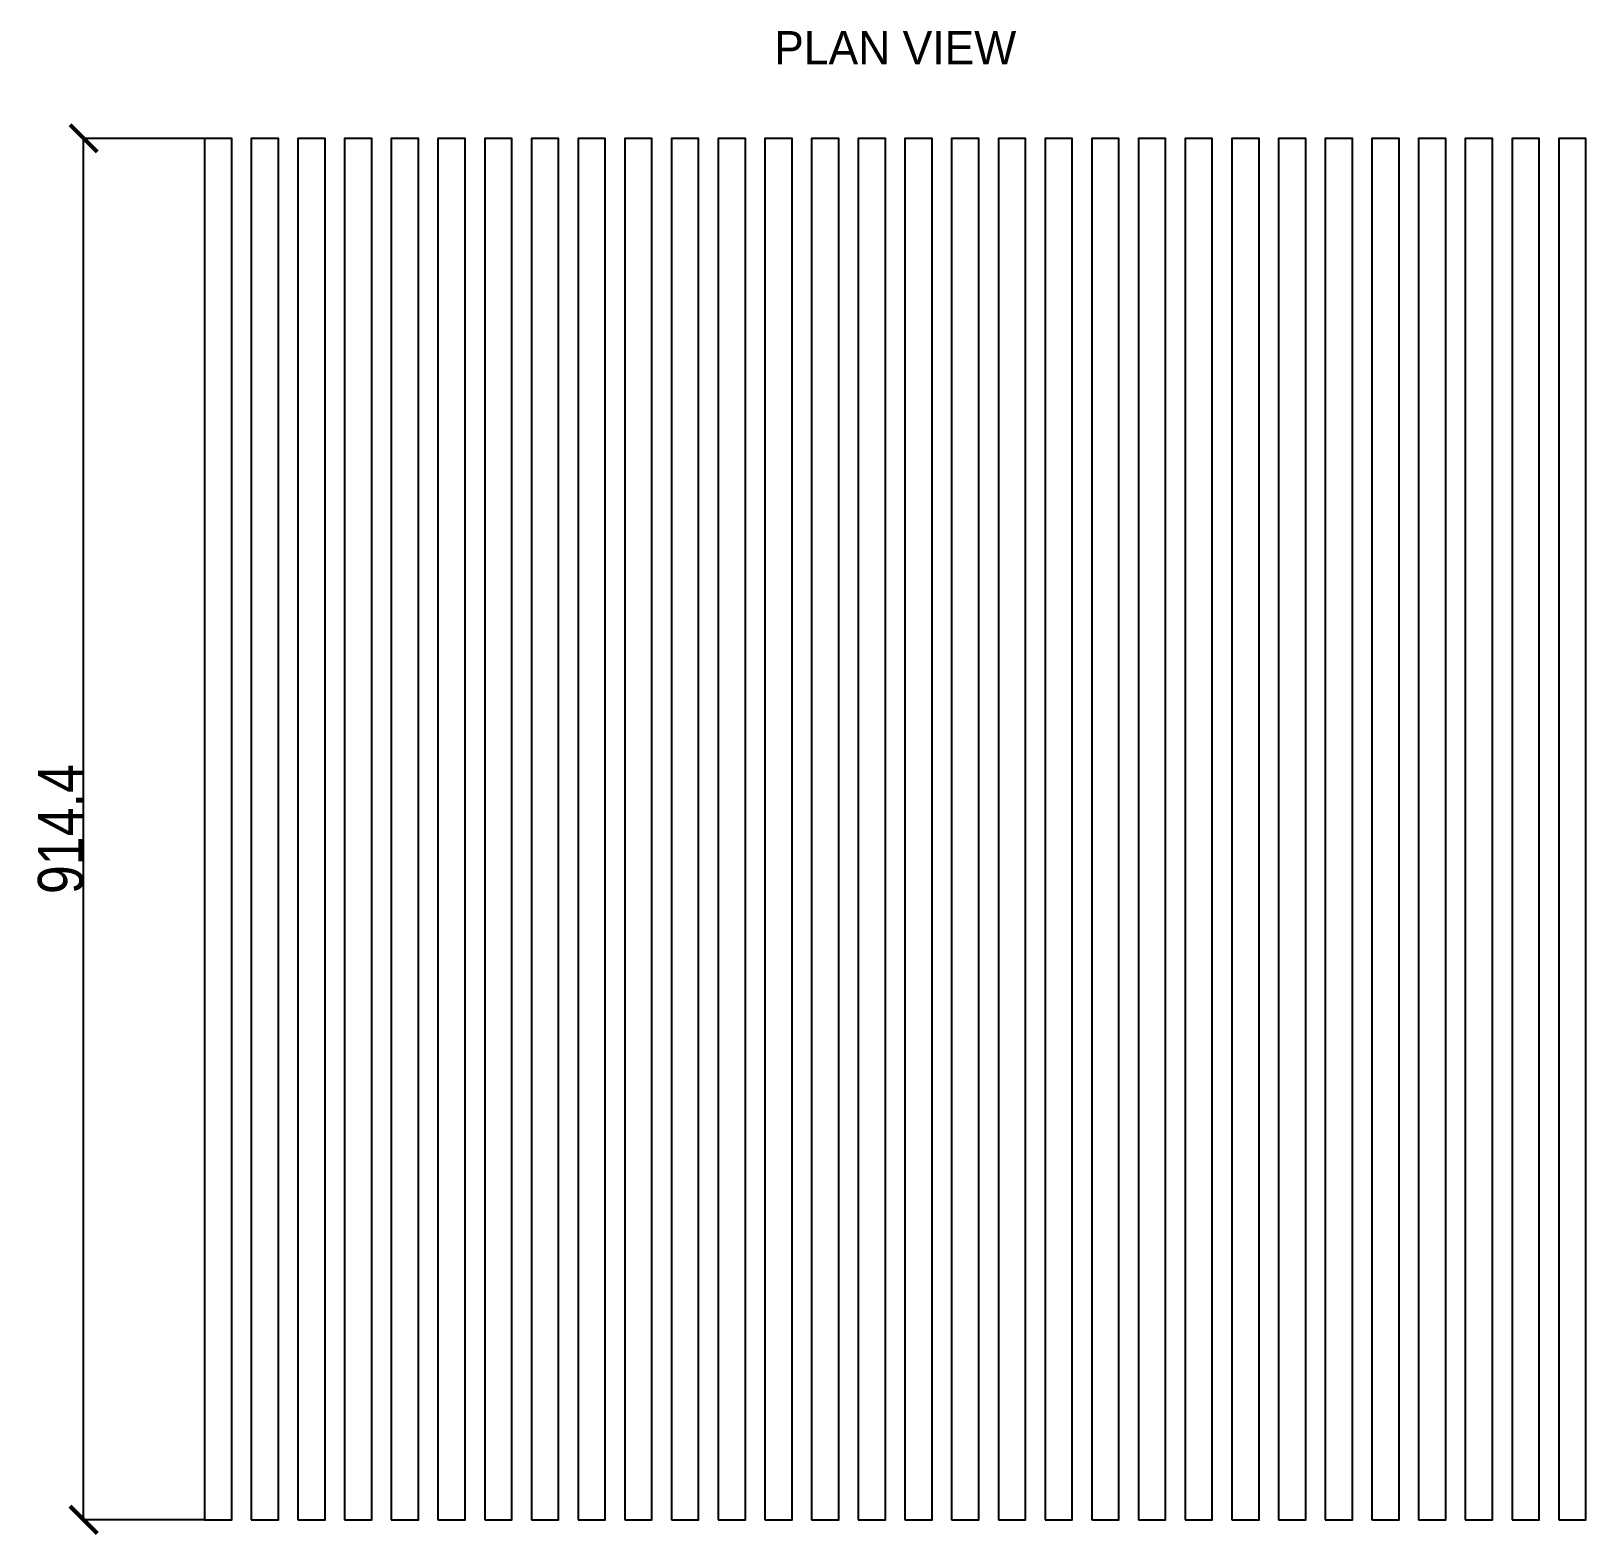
# Model space of a CAD drawing. Header units: millimetres. Extents: x -115 to 2139, y -188 to 1692.
# Drawn here: x -115 to 914, y 696 to 1692 of the extents above; entities that cross this region are included whole.
import ezdxf
from ezdxf.enums import TextEntityAlignment as Align

# ---------------------------------------------------------------- set-up
doc = ezdxf.new("R2010")
doc.units = ezdxf.units.MM
for name, color, linetype in [('DIMENSIONS', 7, 'Continuous'), ('LABEL', 7, 'Continuous'), ('OUTLINE', 7, 'Continuous')]:
    doc.layers.add(name, color=color, linetype=linetype)
doc.styles.add('OpenSansCondensed-Light', font='OpenSansCondensed-Light.ttf')
doc.dimstyles.new('EZDXF', dxfattribs={"dimtxt": 30, "dimasz": 18, "dimexe": 0.375, "dimexo": 0.125, "dimgap": 0.1, "dimtad": 1, "dimlfac": 100, "dimzin": 12, "dimdsep": 46, "dimtxsty": 'OpenSansCondensed-Light', "dimblk": 'ARCHTICK', "dimcen": 2.5, "dimazin": 3, "dimtfac": 0.5, "dimtmove": 2, "dimatfit": 3})

# ---------------------------------------------------------------- blocks, each defined once
blk = doc.blocks.new('_ARCHTICK')
at = {"color": 0, "linetype": 'BYBLOCK', "const_width": 0.15}
blk.add_lwpolyline([(-0.5, -0.5), (0.5, 0.5)], dxfattribs=at)

msp = doc.modelspace()

# ---------------------------------------------------------------- linework, layer by layer
at = {"layer": 'OUTLINE'}
for points in [[(0, 706.4), (18, 706.4), (18, 1620.8), (0, 1620.8)], [(30.91034, 706.4), (48.91034, 706.4), (48.91034, 1620.8), (30.91034, 1620.8)], [(61.82069, 706.4), (79.82069, 706.4), (79.82069, 1620.8), (61.82069, 1620.8)], [(92.73103, 706.4), (110.73103, 706.4), (110.73103, 1620.8), (92.73103, 1620.8)], [(123.64138, 706.4), (141.64138, 706.4), (141.64138, 1620.8), (123.64138, 1620.8)], [(154.55172, 706.4), (172.55172, 706.4), (172.55172, 1620.8), (154.55172, 1620.8)], [(185.46207, 706.4), (203.46207, 706.4), (203.46207, 1620.8), (185.46207, 1620.8)], [(216.37241, 706.4), (234.37241, 706.4), (234.37241, 1620.8), (216.37241, 1620.8)], [(247.28276, 706.4), (265.28276, 706.4), (265.28276, 1620.8), (247.28276, 1620.8)], [(278.1931, 706.4), (296.1931, 706.4), (296.1931, 1620.8), (278.1931, 1620.8)], [(309.10345, 706.4), (327.10345, 706.4), (327.10345, 1620.8), (309.10345, 1620.8)], [(340.01379, 706.4), (358.01379, 706.4), (358.01379, 1620.8), (340.01379, 1620.8)], [(370.92414, 706.4), (388.92414, 706.4), (388.92414, 1620.8), (370.92414, 1620.8)], [(401.83448, 706.4), (419.83448, 706.4), (419.83448, 1620.8), (401.83448, 1620.8)], [(432.74483, 706.4), (450.74483, 706.4), (450.74483, 1620.8), (432.74483, 1620.8)], [(463.65517, 706.4), (481.65517, 706.4), (481.65517, 1620.8), (463.65517, 1620.8)], [(494.56552, 706.4), (512.56552, 706.4), (512.56552, 1620.8), (494.56552, 1620.8)], [(525.47586, 706.4), (543.47586, 706.4), (543.47586, 1620.8), (525.47586, 1620.8)], [(556.38621, 706.4), (574.38621, 706.4), (574.38621, 1620.8), (556.38621, 1620.8)], [(587.29655, 706.4), (605.29655, 706.4), (605.29655, 1620.8), (587.29655, 1620.8)], [(618.2069, 706.4), (636.2069, 706.4), (636.2069, 1620.8), (618.2069, 1620.8)], [(649.11724, 706.4), (667.11724, 706.4), (667.11724, 1620.8), (649.11724, 1620.8)], [(680.02759, 706.4), (698.02759, 706.4), (698.02759, 1620.8), (680.02759, 1620.8)], [(710.93793, 706.4), (728.93793, 706.4), (728.93793, 1620.8), (710.93793, 1620.8)], [(741.84828, 706.4), (759.84828, 706.4), (759.84828, 1620.8), (741.84828, 1620.8)], [(772.75862, 706.4), (790.75862, 706.4), (790.75862, 1620.8), (772.75862, 1620.8)], [(803.66897, 706.4), (821.66897, 706.4), (821.66897, 1620.8), (803.66897, 1620.8)], [(834.57931, 706.4), (852.57931, 706.4), (852.57931, 1620.8), (834.57931, 1620.8)], [(865.48966, 706.4), (883.48966, 706.4), (883.48966, 1620.8), (865.48966, 1620.8)], [(896.4, 706.4), (914.4, 706.4), (914.4, 1620.8), (896.4, 1620.8)]]:
    msp.add_lwpolyline(points, close=True, dxfattribs=at)

# ---------------------------------------------------------------- texts
at = {"layer": 'LABEL'}
msp.add_text('PLAN VIEW', height=22, dxfattribs=at).set_placement((457.2, 1680.8), align=Align.MIDDLE_CENTER)

# ---------------------------------------------------------------- dimensions: what is measured, and where the dimension line sits
at = {"layer": 'DIMENSIONS'}
msp.add_linear_dim(base=(-80, 706.4), p1=(0, 706.4), p2=(0, 1620.8), angle=90, text='914.4', dimstyle='EZDXF', dxfattribs=at).render()

doc.saveas('drawing.dxf')
